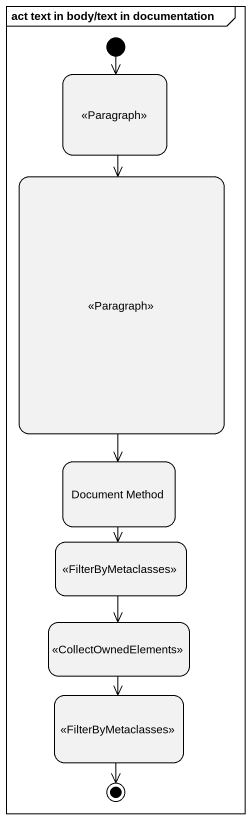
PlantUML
@startuml
mainframe act text in body/text in documentation
hide empty description
state " " as state1 <<Paragraph>>
state " " as state2 <<Paragraph>>
state "Document Method" as Document_Method
state " " as state3 <<FilterByMetaclasses>>
state " " as state4 <<CollectOwnedElements>>
state " " as state5 <<FilterByMetaclasses>>
[*] --> state1
state1 --> state2
state2 --> Document_Method
Document_Method --> state3
state3 --> state4
state4 --> state5
state5 --> [*]
@enduml
